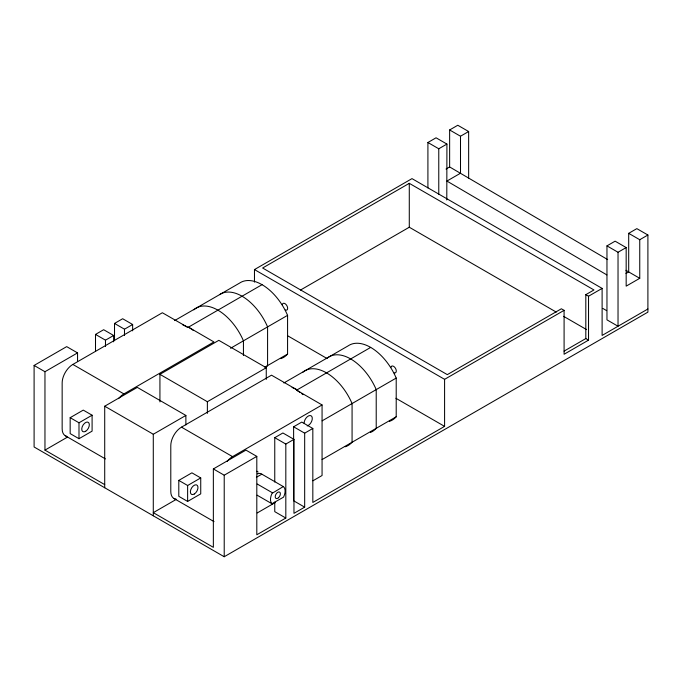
<?xml version="1.0" encoding="UTF-8"?>
<svg xmlns="http://www.w3.org/2000/svg" width="682" height="682" viewBox="0 0 682 682"><rect width="100%" height="100%" fill="white"/><g stroke="black" fill="none" stroke-linecap="round" stroke-linejoin="round"><path stroke-width="1.02" d="M370.684 347.402L296.61 390.164L322.066 404.946L322.066 475.507L312.936 480.784M446.787 199.971L446.923 144.073L436.054 137.798L427.912 142.504L427.912 187.951M283.294 486.573L272.016 493.393A10.366 5.985 -60 0 0 271.947 503.742L283.576 497.135A10.366 5.985 -60 0 0 283.652 486.786L260.848 473.598A10.366 5.985 -60 0 0 257.353 473.905M628.693 233.338L639.75 239.723L639.75 278.307L628.693 271.922L628.693 233.338L636.835 228.632L647.9 235.017L647.9 312.134L224.216 556.742L34.1 446.983L34.1 365.441L66.691 346.627L77.552 352.901L77.552 361.375M95.506 351.324L95.506 334.419L103.655 329.713L113.63 335.476L113.63 341.81M114.516 340.352L114.516 323.438L122.666 318.733L132.64 324.496L132.64 330.838M607.671 259.586L449.634 166.945L449.634 129.964L457.784 125.258L468.645 131.524L468.645 178.028M34.1 365.441L44.961 371.716L77.552 352.901M95.506 334.419L105.48 340.173L113.63 335.476M114.516 323.438L124.491 329.201L132.64 324.496M427.912 142.504L438.773 148.778L446.923 144.073M449.634 129.964L460.503 136.23L468.645 131.524M66.333 436.199A15.123 8.73 -60 0 1 62.156 428.825L62.156 382.952A15.123 8.73 -60 0 1 72.846 364.435L162.367 312.748L187.968 327.445L262.041 284.675M254.471 282.118L254.471 269.578L411.996 178.624L602.112 288.392L602.112 335.433L647.9 308.997M564.091 351.111L585.812 338.57L585.812 294.658L593.962 289.961L409.285 183.33L262.621 268.009L447.307 374.631L561.371 308.776L564.091 310.344L564.091 354.248L588.532 340.139L588.532 296.227L602.112 288.392M174.609 320.6L239.612 283.073A43.162 24.919 60 0 1 287.574 315.348L287.574 354.052A43.162 24.919 60 0 1 280.771 358.638M446.019 169.042L449.634 166.945M70.161 417.682L83.264 410.112L92.096 415.21L92.096 431.143L78.993 438.705L70.161 433.607L70.161 417.682L78.993 422.78L92.096 415.21M300.438 290.08L409.285 227.234L556.29 312.117M118.557 398.655A15.123 8.73 -60 0 1 123.902 393.915L213.926 341.938L188.454 327.164A43.162 24.919 60 0 1 193.466 330.54M104.713 487.749L104.713 406.216L137.304 387.393L185.879 415.44L185.879 424.971M159.929 401.877L159.929 374.333L218.82 340.335L266.261 367.726L266.261 379.38M44.961 371.716L44.961 450.12L67.595 437.051M230.55 348.272L287.574 315.348M264.897 367.138L287.574 354.052M159.929 374.333L207.371 401.724L266.261 367.726M104.713 406.216L153.288 434.255L185.879 415.44M176.135 499.147A15.123 8.73 -60 0 1 170.79 491.543L170.79 445.678A15.123 8.73 -60 0 1 181.48 427.154L271.504 375.177L297.088 389.891A43.162 24.919 60 0 0 292.075 387.47M283.865 382.969L348.246 345.8A43.162 24.919 60 0 1 396.208 378.067L396.208 416.77A43.162 24.919 60 0 1 389.405 421.357M178.795 480.401L191.906 472.831L200.738 477.929L200.738 493.862L187.627 501.432L178.795 496.334L178.795 480.401L187.627 485.499L200.738 477.929M227.191 461.373A15.123 8.73 -60 0 1 232.545 456.633L322.066 404.946M175.913 499.591L153.288 512.659L213.355 547.339L213.355 468.935L245.946 450.12L256.807 456.386L256.807 534.79L285.818 518.039L285.818 444.059L274.761 437.673L274.761 482.063M274.761 437.673L282.902 432.976L293.968 439.361L293.968 513.341L304.675 507.152L304.675 433.172L293.618 426.787L293.618 500.767L304.675 507.152M293.618 426.787L301.768 422.081L312.825 428.467L312.825 502.446L444.587 426.378L444.587 379.337L254.471 269.578M606.963 245.878L618.028 252.263L618.028 326.243L606.963 319.858L606.963 245.878L615.113 241.172L626.17 247.566L626.17 286.142L639.75 278.307M213.355 468.935L224.216 475.209L256.807 456.386M322.134 420.837L396.208 378.067M285.818 444.059L293.968 439.361M304.675 433.172L312.825 428.467M618.028 252.263L626.17 247.566M639.75 239.723L647.9 235.017M625.974 273.491L628.693 271.922L625.948 270.311M444.587 379.337L564.091 310.344M322.092 459.566L396.208 416.77M257.208 512.958L275.477 502.404M256.381 477.281L261.837 474.186M585.812 294.658L588.532 296.227M563.647 316.354L586.614 329.619M585.812 338.57L588.532 340.139M287.54 335.706L327.028 358.502M395.91 398.271L444.587 426.378M72.846 364.435L123.902 393.915M181.48 427.154L232.545 456.633M257.182 483.998L272.382 492.771M257.105 495.183L272.306 503.955M285.818 518.039L274.761 511.653L274.761 502.14M65.284 435.747L105.403 458.909M173.919 498.465L214.037 521.628M44.961 450.12L104.713 484.612M606.886 274.931L446.923 181.062L460.503 173.219L460.503 136.23M602.973 308.494L606.63 310.642M438.773 148.778L438.773 194.217M409.285 183.33L409.285 227.234M352.074 442.251L352.074 403.556A43.162 24.919 60 0 0 302.484 372.551M243.44 355.475L243.44 340.829A43.162 24.919 60 0 0 193.841 309.833M224.216 475.209L224.216 556.742M207.371 401.724L207.371 413.377M187.627 485.499L187.627 501.432M153.288 434.255L153.288 515.797M124.491 329.201L124.491 335.544M105.48 340.173L105.48 346.516M78.993 422.78L78.993 438.705M296.61 390.164A43.162 24.919 60 0 1 299.961 392.32M301.623 393.54A43.162 24.919 60 0 1 303.038 394.673M326.627 358.613A43.162 24.919 60 0 1 376.217 389.61L376.217 428.313A43.162 24.919 60 0 1 370.394 432.465M304.138 423.172A5.763 3.325 -60 0 1 308.545 415.909A5.763 3.325 -60 0 1 312.237 419.251A5.763 3.325 -60 0 1 307.19 425.926M256.782 471.245A10.366 5.985 -60 0 1 258.12 472.046M352.074 442.166A43.162 24.919 60 0 1 345.271 446.761M393.949 372.747A3.802 2.199 60 0 0 396.276 370.991A3.802 2.199 60 0 0 393.923 366.566L393.216 366.166A3.802 2.199 60 0 0 391.442 366.345M390.914 367.53A3.802 2.199 60 0 1 391.093 366.848M182.955 325.033A43.162 24.919 60 0 1 187.968 327.445M219.621 294.615A43.162 24.919 60 0 1 267.583 326.891L267.583 365.595A43.162 24.919 60 0 1 265.324 367.777M285.281 310.012A3.802 2.199 60 0 0 287.642 308.307A3.802 2.199 60 0 0 285.315 303.874L284.616 303.464A3.802 2.199 60 0 0 282.28 304.777M194.327 493.99A5.379 3.103 -60 0 0 197.396 485.49A5.379 3.103 -60 0 0 190.815 489.574A5.379 3.103 -60 0 0 194.327 493.99M278.469 497.758A3.649 2.106 -60 0 0 279.62 492.106A3.649 2.106 -60 0 0 275.306 495.933A3.649 2.106 -60 0 0 278.469 497.758M85.685 431.263A5.379 3.103 -60 0 0 88.762 422.763A5.379 3.103 -60 0 0 82.181 426.847A5.379 3.103 -60 0 0 85.685 431.263"/></g></svg>
